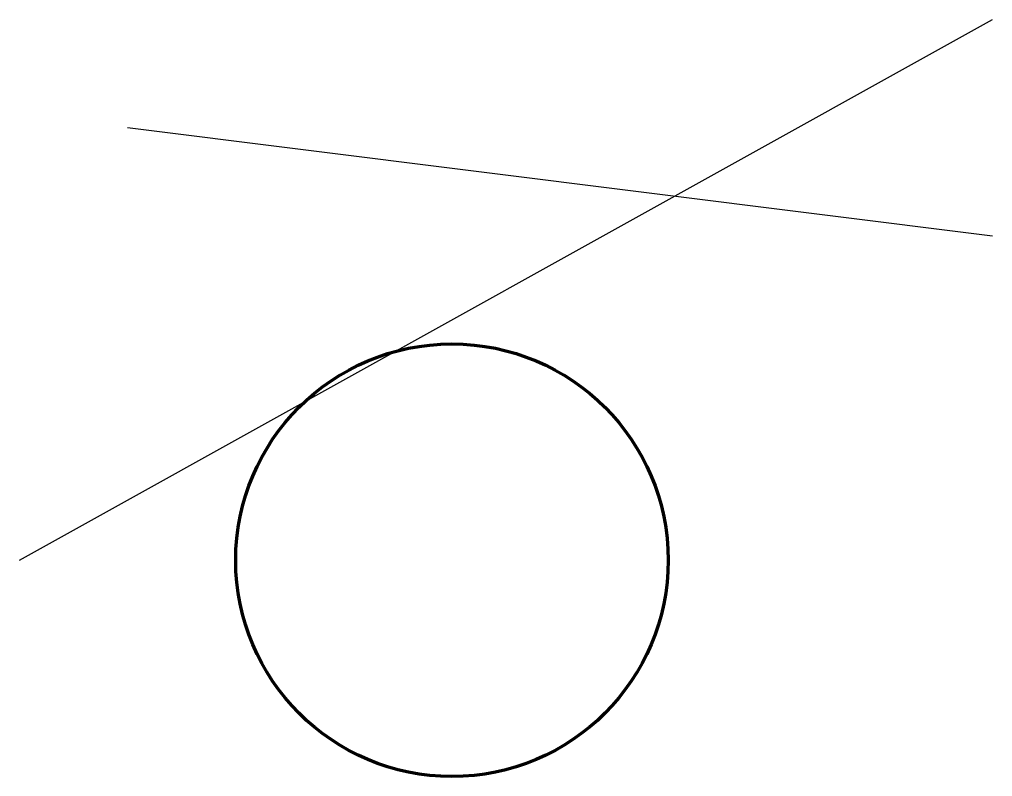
# Model space of a CAD drawing. Header units: inches. Extents: x -4 to 5, y -2 to 5.
import ezdxf

# ---------------------------------------------------------------- set-up
doc = ezdxf.new("R2010")
doc.units = ezdxf.units.IN
doc.header["$MEASUREMENT"] = 0

msp = doc.modelspace()

# ---------------------------------------------------------------- linework, layer by layer
at = {"color": 2}
msp.add_line((-4, 0), (5, 5), dxfattribs=at)
at = {"color": 60}
msp.add_line((-3, 4), (5, 3), dxfattribs=at)
at = {"color": 1, "lineweight": 100}
msp.add_circle((0, 0), 2, dxfattribs=at)

doc.saveas('drawing.dxf')
